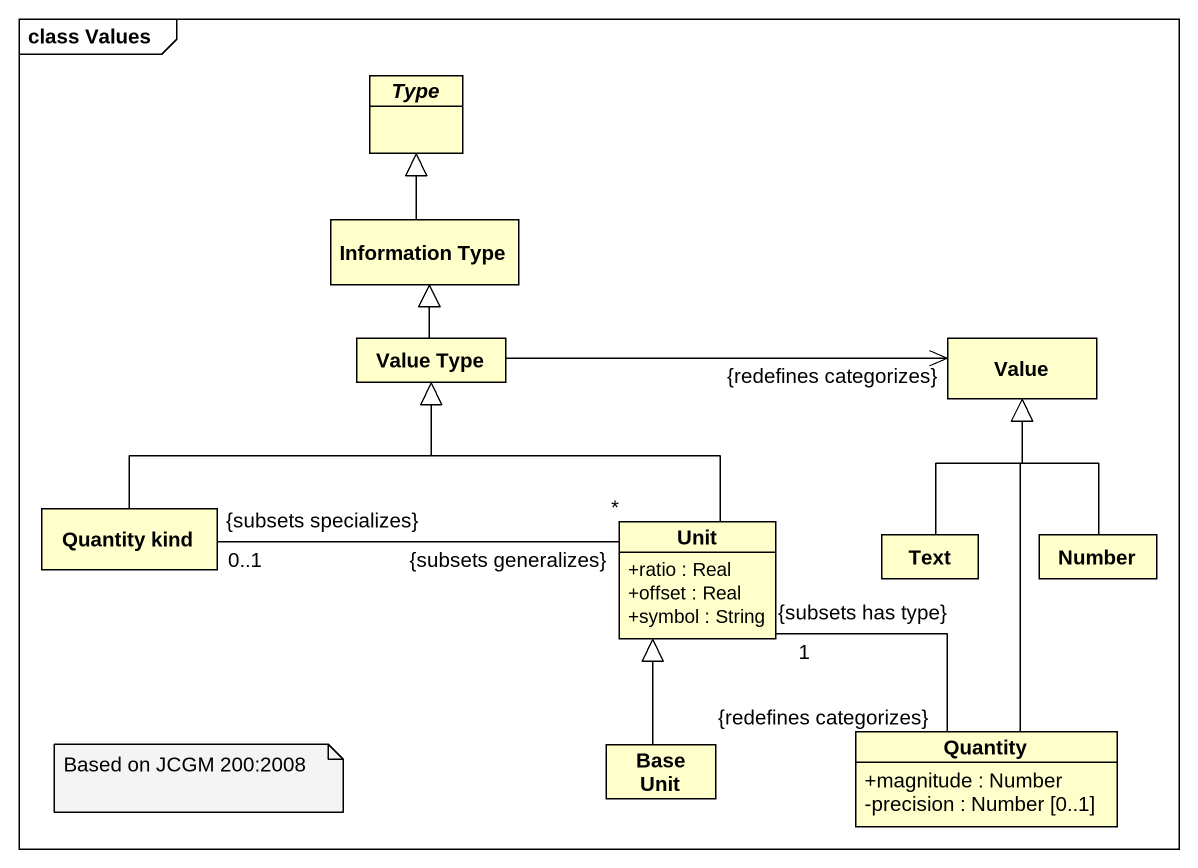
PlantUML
@startuml
mainframe class Values
hide circle
hide empty members
skinparam classAttributeIconSize 0
abstract class Type
class "Information Type" as Information_Type
class "Value Type" as Value_Type
class Value
class "Quantity kind" as Quantity_kind
class Unit {
  +ratio : Real
  +offset : Real
  +symbol : String
}
class Text
class Number
class "Base Unit" as Base_Unit
class Quantity {
  +magnitude : Number
  -precision : Number [0..1]
}
Information_Type -up-|> Type
Value_Type -up-|> Information_Type
Value_Type -right-> "{redefines categorizes}" Value
Quantity_kind -right-|> Value_Type
Unit -up-|> Value_Type
Unit "*\n{subsets generalizes}" -left- "0..1\n{subsets specializes}" Quantity_kind
Unit "1\n{subsets has type}" -- "{redefines categorizes}" Quantity
Text -up-|> Value
Number -up-|> Value
Base_Unit -up-|> Unit
Quantity -up-|> Value
note as N1
  Based on JCGM 200:2008
end note
@enduml
